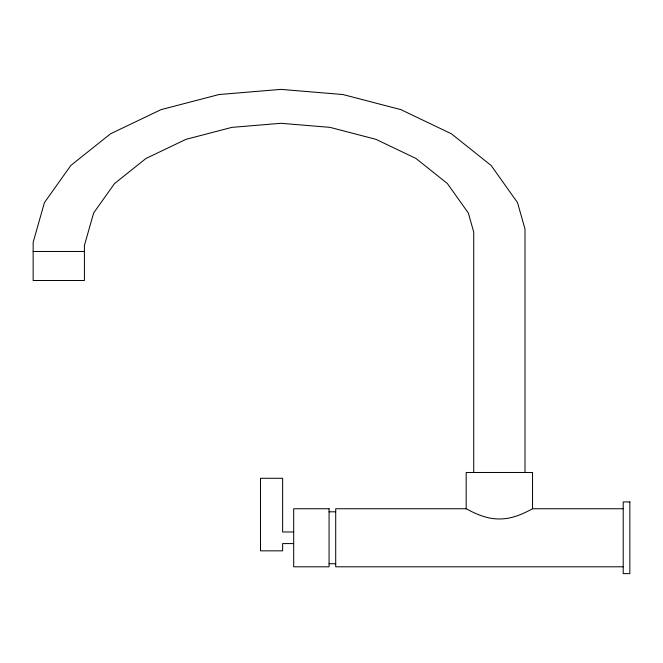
<?xml version="1.0" encoding="UTF-8"?>
<svg xmlns="http://www.w3.org/2000/svg" width="663" height="663" viewBox="0 0 663 663"><rect width="100%" height="100%" fill="white"/><g stroke="black" fill="none" stroke-linecap="round" stroke-linejoin="round"><path stroke-width="0.99" d="M623.212 508.753L532.538 508.753C522.502 514.198 511.405 519.121 499.363 518.947C487.33 519.121 476.225 514.198 466.188 508.753L335.71 508.753L335.71 566.799L623.212 566.799M33.15 251.476L84.416 251.476M329.072 511.811L335.71 511.811M293.684 531.975L282.629 531.975L282.629 478.28L260.509 478.28L260.509 550.837L282.629 550.837L282.629 543.585L293.684 543.585M329.072 563.741L335.71 563.741M532.538 508.753L532.538 472.479L466.188 472.479L466.188 508.753M524.997 472.479L524.997 228.975L517.505 202.596L491.109 165.452L451.428 133.81L400.966 109.66L342.928 94.536L280.971 89.381L219.014 94.536L160.968 109.66L110.514 133.81L70.833 165.452L44.438 202.596L33.15 242.31L33.15 280.499L84.416 280.499L84.416 245.418L93.649 212.947L114.55 183.535L145.976 158.474L185.938 139.354L231.901 127.371L280.971 123.293L330.041 127.371L376.004 139.354L415.966 158.474L447.384 183.535L468.293 212.947L473.73 232.083L473.73 472.479M629.85 501.932L623.212 501.932L623.212 573.619L629.85 573.619L629.85 501.932M329.072 508.753L293.684 508.753L293.684 566.799L329.072 566.799L329.072 508.753"/></g></svg>
